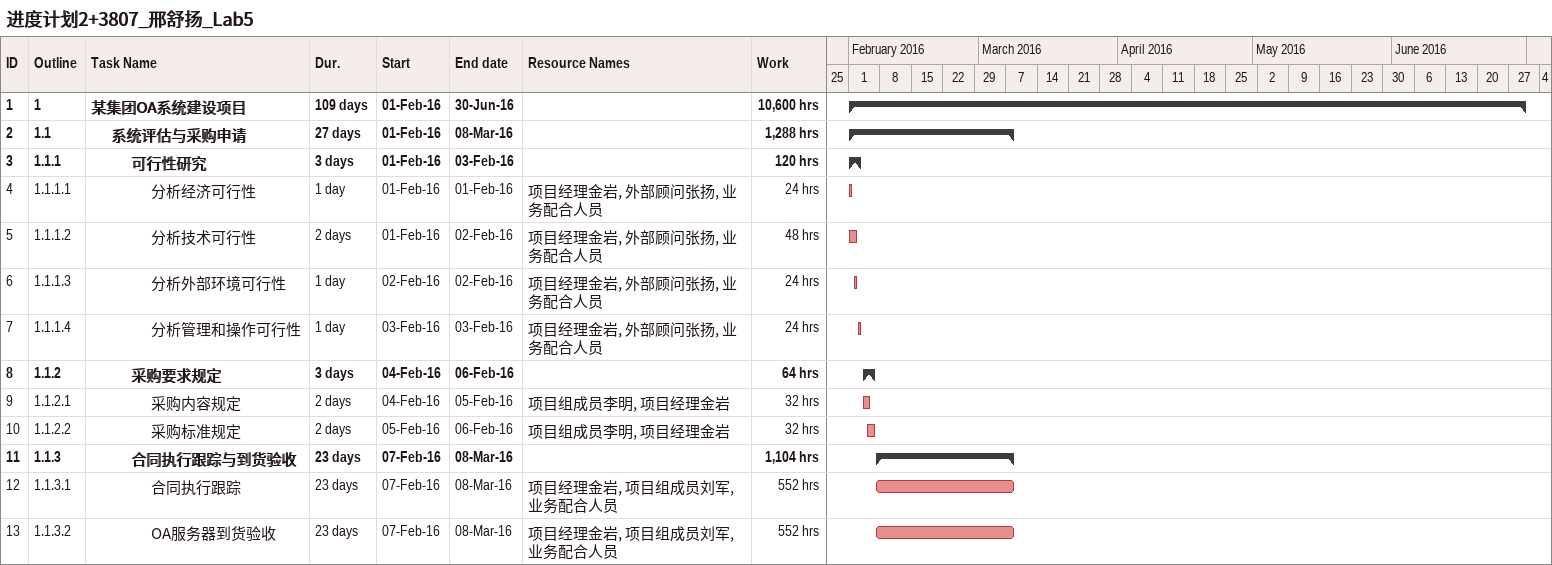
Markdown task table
进度计划2+3807_邢舒扬_Lab5

| ID | WBS | Task | Duration | Start | Finish | Resources | Work (h) |
|---|---|---|---|---|---|---|---|
| 1 | 1 | **某集团OA系统建设项目** | 109d | 2016-02-01 | 2016-06-30 |  | 10600 |
| 2 | 1.1 | **系统评估与采购申请** | 27d | 2016-02-01 | 2016-03-08 |  | 1288 |
| 3 | 1.1.1 | **可行性研究** | 3d | 2016-02-01 | 2016-02-03 |  | 120 |
| 4 | 1.1.1.1 | 分析经济可行性 | 1d | 2016-02-01 | 2016-02-01 | 项目经理金岩, 外部顾问张扬, 业务配合人员 | 24 |
| 5 | 1.1.1.2 | 分析技术可行性 | 2d | 2016-02-01 | 2016-02-02 | 项目经理金岩, 外部顾问张扬, 业务配合人员 | 48 |
| 6 | 1.1.1.3 | 分析外部环境可行性 | 1d | 2016-02-02 | 2016-02-02 | 项目经理金岩, 外部顾问张扬, 业务配合人员 | 24 |
| 7 | 1.1.1.4 | 分析管理和操作可行性 | 1d | 2016-02-03 | 2016-02-03 | 项目经理金岩, 外部顾问张扬, 业务配合人员 | 24 |
| 8 | 1.1.2 | **采购要求规定** | 3d | 2016-02-04 | 2016-02-06 |  | 64 |
| 9 | 1.1.2.1 | 采购内容规定 | 2d | 2016-02-04 | 2016-02-05 | 项目组成员李明, 项目经理金岩 | 32 |
| 10 | 1.1.2.2 | 采购标准规定 | 2d | 2016-02-05 | 2016-02-06 | 项目组成员李明, 项目经理金岩 | 32 |
| 11 | 1.1.3 | **合同执行跟踪与到货验收** | 23d | 2016-02-07 | 2016-03-08 |  | 1104 |
| 12 | 1.1.3.1 | 合同执行跟踪 | 23d | 2016-02-07 | 2016-03-08 | 项目经理金岩, 项目组成员刘军, 业务配合人员 | 552 |
| 13 | 1.1.3.2 | OA服务器到货验收 | 23d | 2016-02-07 | 2016-03-08 | 项目经理金岩, 项目组成员刘军, 业务配合人员 | 552 |
